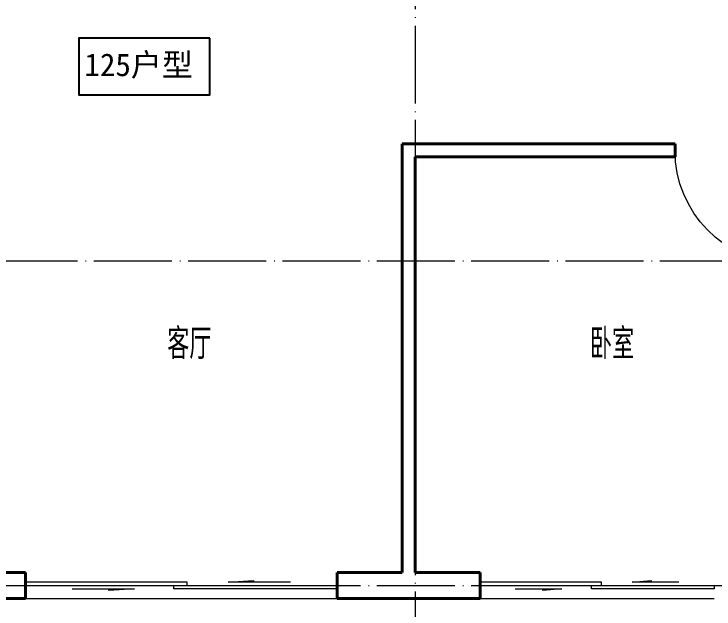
# Model space of a CAD drawing. Extents: x 27938 to 650306, y -92720 to 1524912.
# Drawn here: x 289829 to 295217, y 597568 to 602149 of the extents above; entities that cross this region are included whole.
import ezdxf

# ---------------------------------------------------------------- set-up
doc = ezdxf.new("R2010")
doc.units = 0
doc.header["$LTSCALE"] = 1000
doc.header["$MEASUREMENT"] = 0
doc.linetypes.add('DOTE', pattern=[2.42, 2, -0.2, 0.02, -0.2])
for name, color, linetype, lineweight in [('DOTE', 19, 'DOTE', 9), ('WALL', 9, 'Continuous', 40), ('WINDOW', 8, 'Continuous', 15)]:
    doc.layers.add(name, color=color, linetype=linetype, lineweight=lineweight)
doc.layers.add('PUB_TEXT', color=4, linetype='Continuous')
doc.styles.get("Standard").update_dxf_attribs({"font": 'gbenor.shx', "bigfont": 'gbcbig.shx'})
doc.styles.add('黑体', font='simhei.ttf')

# ---------------------------------------------------------------- blocks, each defined once
blk = doc.blocks.new('GDGDGRDGDGDR')
at = {"layer": 'DOTE', "linetype": 'DOTE', "ltscale": 0.3}
for p, q in [((292916.6, 612948.8), (292916.6, 593948.8)), ((270116.6, 600248.8), (328916.6, 600248.8)), ((270116.6, 597748.8), (328916.6, 597748.8))]:
    blk.add_line(p, q, dxfattribs=at)
blk = doc.blocks.new('$DorLib2D$00000131')
at = {"color": 0, "linetype": 'Continuous'}
for p, q in [((0.15, 0.125), (0.2319, 0.1973)), ((0.2319, 0.1973), (0.2319, 0.125)), ((-0.5, 0.125), (-0.5, 0)), ((0.0192, 0.125), (-0.5, 0.125)), ((0.0192, 0), (0.0192, 0.125)), ((0.35, 0.125), (0.15, 0.125)), ((-0.5, 0), (0.0192, 0)), ((-0.024, 0), (0.5, 0)), ((-0.024, -0.125), (-0.024, 0)), ((0.5, 0), (0.5, -0.125)), ((-0.35, -0.125), (-0.15, -0.125)), ((-0.2319, -0.1973), (-0.2319, -0.125)), ((-0.15, -0.125), (-0.2319, -0.1973)), ((0.5, -0.125), (-0.024, -0.125))]:
    blk.add_line(p, q, dxfattribs=at)
blk = doc.blocks.new('$DorLib2D$00000001')
for p, q in [((0.45, 0.975), (0.5, 0.975)), ((0.45, 0), (0.45, 0.975)), ((0.5, 0), (0.5, 0.975)), ((0.5, 0), (0.45, 0))]:
    blk.add_line(p, q)
at = {"lineweight": 13}
blk.add_arc((0.475, 0), 0.975, 91.46928, 180, dxfattribs=at)

msp = doc.modelspace()

# ---------------------------------------------------------------- linework, layer by layer
at = {"color": 8}
msp.add_lwpolyline([(291335, 601962.5), (290329, 601962.5), (290329, 601526.5), (291335, 601526.5)], close=True, dxfattribs=at)
at = {"layer": 'WALL', "color": 8}
for p, q in [((294916.6, 601148.8), (292816.6, 601148.8)), ((292816.6, 601148.8), (292816.6, 597848.8)), ((294916.6, 601048.8), (294916.6, 601148.8)), ((292916.6, 601048.8), (294916.6, 601048.8)), ((292916.6, 601048.8), (292916.6, 597848.8)), ((289916.6, 597848.8), (289116.6, 597848.8)), ((289916.6, 597648.8), (289916.6, 597848.8)), ((292816.6, 597848.8), (292316.6, 597848.8)), ((292316.6, 597848.8), (292316.6, 597648.8)), ((293416.6, 597848.8), (292916.6, 597848.8)), ((293416.6, 597648.8), (293416.6, 597848.8)), ((289116.6, 597648.8), (289916.6, 597648.8)), ((292316.6, 597648.8), (292916.6, 597648.8)), ((292916.6, 597648.8), (293416.6, 597648.8))]:
    msp.add_line(p, q, dxfattribs=at)
at = {"layer": 'WINDOW'}
for p, q in [((289916.6, 597648.8), (292316.6, 597648.8)), ((293416.6, 597648.8), (295216.6, 597648.8))]:
    msp.add_line(p, q, dxfattribs=at)

# ---------------------------------------------------------------- block references
msp.add_blockref('GDGDGRDGDGDR', (0, 0))
at = {"layer": 'WINDOW', "xscale": -900, "yscale": 900, "zscale": -900, "rotation": 179.9999999875247}
msp.add_blockref('$DorLib2D$00000001', (295366.6, 601098.8), dxfattribs=at)
at = {"layer": 'WINDOW', "yscale": 200}
for p, xscale, zscale in [((291116.6, 597748.8), 2400, 2400), ((294316.6, 597748.8), 1800, 1800)]:
    msp.add_blockref('$DorLib2D$00000131', p, dxfattribs=dict(at, xscale=xscale, zscale=zscale))

# ---------------------------------------------------------------- texts
at = {"color": 8, "style": '黑体'}
msp.add_text('125户型', height=175, dxfattribs=at).set_placement((290371.3, 601670.3))
at = {"layer": 'PUB_TEXT', "color": 8}
for s, p in [('客厅', (291008.5, 599491.3)), ('卧室', (294261.2, 599491.3))]:
    msp.add_text(s, height=236.31, dxfattribs=at).set_placement(p)

doc.saveas('drawing.dxf')
